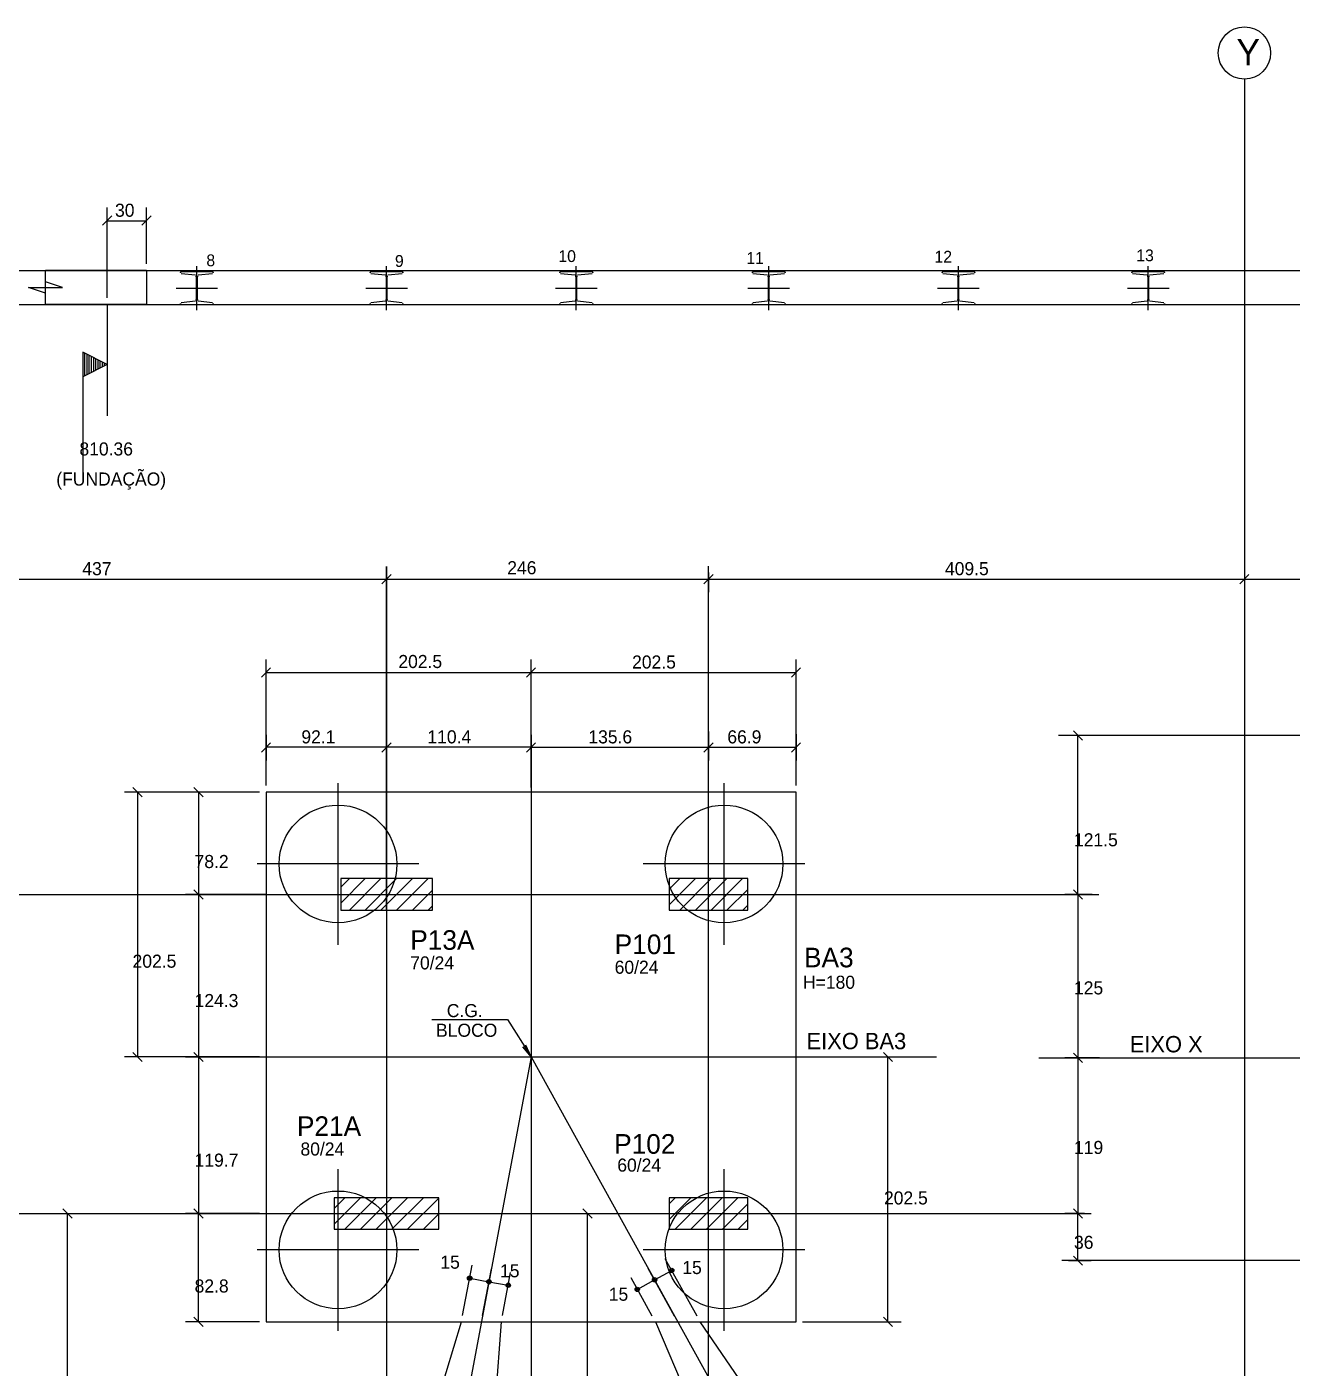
# Model space of a CAD drawing. Header units: metres. Extents: x -5 to 6148, y -6 to 3867.
# Drawn here: x 3141 to 4108, y 2473 to 3498 of the extents above; entities that cross this region are included whole.
import ezdxf

# ---------------------------------------------------------------- set-up
doc = ezdxf.new("R2010")
doc.units = ezdxf.units.M

msp = doc.modelspace()

# ---------------------------------------------------------------- linework, layer by layer
for centre, radius in [((4071.7, 3478.1), 20), ((3379.1, 2858.1), 45), ((3674.1, 2858.1), 45), ((3379.1, 2563.1), 45), ((3674.1, 2563.1), 45), ((3479.7, 2541.5), 1.67), ((3634.1, 2547.4), 1.67), ((3634.1, 2547.4), 0.83), ((3479.7, 2541.5), 0.83), ((3494.4, 2538.7), 1.67), ((3494.4, 2538.7), 1.67), ((3494.4, 2538.7), 0.83), ((3494.4, 2538.7), 0.83), ((3509.2, 2536), 1.67), ((3509.2, 2536), 0.83), ((3607.8, 2532.9), 1.67), ((3607.8, 2532.9), 0.83), ((3621, 2540.2), 1.67), ((3621, 2540.2), 1.67), ((3621, 2540.2), 0.83), ((3621, 2540.2), 0.83)]:
    msp.add_circle(centre, radius)
at = {"layer": '1', "color": 1}
for p, q in [((2135.2, 3311.9), (5280.6, 3311.9)), ((2135.2, 3285.9), (5279.1, 3285.9)), ((3379.1, 2796.2), (3379.1, 2919.9)), ((3674.1, 2796.2), (3674.1, 2919.9)), ((3440.9, 2858.1), (3317.2, 2858.1)), ((3735.9, 2858.1), (3612.2, 2858.1)), ((3379.1, 2501.2), (3379.1, 2624.9)), ((3674.1, 2501.2), (3674.1, 2624.9)), ((3440.9, 2563.1), (3317.2, 2563.1)), ((3735.9, 2563.1), (3612.2, 2563.1))]:
    msp.add_line(p, q, dxfattribs=at)
at = {"layer": '2', "color": 2}
for p, q in [((3199.2, 3346.4), (3206.3, 3353.5)), ((3229.2, 3346.4), (3236.3, 3353.5)), ((3412.7, 3072.3), (3419.7, 3079.4)), ((3412.7, 3072.3), (3419.7, 3079.4)), ((3658.7, 3072.3), (3665.7, 3079.4)), ((3658.7, 3072.3), (3665.7, 3079.4)), ((4068.2, 3072.3), (4075.2, 3079.4)), ((3320.6, 3001), (3327.6, 3008.1)), ((3523.1, 3001), (3530.1, 3008.1)), ((3523.1, 3001), (3530.1, 3008.1)), ((3725.6, 3001), (3732.6, 3008.1)), ((3948, 2952.8), (3941, 2959.9)), ((3327.6, 2950.8), (3320.6, 2943.7)), ((3419.7, 2950.8), (3412.7, 2943.7)), ((3419.7, 2950.8), (3412.7, 2943.7)), ((3523.1, 2943.7), (3530.1, 2950.8)), ((3530.1, 2950.8), (3523.1, 2943.7)), ((3658.7, 2943.7), (3665.7, 2950.8)), ((3658.7, 2943.7), (3665.7, 2950.8)), ((3725.6, 2943.7), (3732.6, 2950.8)), ((3222.3, 2916.6), (3229.4, 2909.5)), ((3269, 2916.6), (3276, 2909.5)), ((3269, 2838.4), (3276, 2831.3)), ((3269, 2838.4), (3276, 2831.3)), ((3941, 2838.4), (3948, 2831.3)), ((3948, 2831.3), (3941, 2838.4)), ((3222.3, 2714.1), (3229.4, 2707)), ((3269, 2714.1), (3276, 2707)), ((3269, 2714.1), (3276, 2707)), ((3802.9, 2707), (3795.8, 2714.1)), ((3941, 2713.4), (3948, 2706.3)), ((3941, 2713.4), (3948, 2706.3)), ((3176, 2587.3), (3168.9, 2594.4)), ((3176, 2587.3), (3168.9, 2594.4)), ((3176, 2587.3), (3168.9, 2594.4)), ((3276, 2587.3), (3269, 2594.4)), ((3269, 2594.4), (3276, 2587.3)), ((3573.2, 2587.3), (3566.1, 2594.4)), ((3573.2, 2587.3), (3566.1, 2594.4)), ((3941, 2594.4), (3948, 2587.3)), ((3948, 2587.3), (3941, 2594.4)), ((3948, 2551.3), (3941, 2558.4)), ((3276, 2504.5), (3269, 2511.6)), ((3802.9, 2504.5), (3795.8, 2511.6))]:
    msp.add_line(p, q, dxfattribs=at)
at = {"layer": '3', "color": 3}
for p, q in [((3202.7, 3285.9), (3202.7, 3200.8)), ((3202.7, 3240), (3184, 3249.4)), ((3184, 3249.4), (3184, 3157.1)), ((3185.7, 3231.4), (3185.7, 3248.5)), ((3187.3, 3232.3), (3187.3, 3247.7)), ((3189, 3233.1), (3189, 3246.8)), ((3190.7, 3233.9), (3190.7, 3246)), ((3192.4, 3234.8), (3192.4, 3245.2)), ((3194, 3235.6), (3194, 3244.3)), ((3195.7, 3236.5), (3195.7, 3243.5)), ((3197.4, 3237.3), (3197.4, 3242.7)), ((3199, 3238.1), (3199, 3241.8)), ((3200.7, 3239), (3200.7, 3241)), ((3202.7, 3240), (3184, 3230.6)), ((3526.6, 2956.8), (3526.6, 2463.3)), ((3381.2, 2840.3), (3387.8, 2846.9)), ((3381.2, 2828.2), (3399.8, 2846.9)), ((3387.8, 2822.9), (3411.8, 2846.9)), ((3399.9, 2822.9), (3423.9, 2846.9)), ((3411.9, 2822.9), (3435.9, 2846.9)), ((3423.9, 2822.9), (3447.9, 2846.9)), ((3632.2, 2838.8), (3640.2, 2846.9)), ((3632.2, 2826.8), (3652.3, 2846.9)), ((3640.3, 2822.9), (3664.3, 2846.9)), ((3652.3, 2822.9), (3676.3, 2846.9)), ((3664.3, 2822.9), (3688.3, 2846.9)), ((3435.9, 2822.9), (3451.2, 2838.1)), ((3676.3, 2822.9), (3692.2, 2838.7)), ((3447.9, 2822.9), (3451.2, 2826.1)), ((3688.4, 2822.9), (3692.2, 2826.7)), ((3262.5, 2710.6), (3836.4, 2710.6)), ((3376.2, 2594.8), (3384.2, 2602.9)), ((3376.2, 2582.8), (3396.2, 2602.9)), ((3384.3, 2578.9), (3408.3, 2602.9)), ((3396.3, 2578.9), (3420.3, 2602.9)), ((3408.3, 2578.9), (3432.3, 2602.9)), ((3420.3, 2578.9), (3444.3, 2602.9)), ((3432.3, 2578.9), (3456.2, 2602.7)), ((3632.2, 2598.4), (3636.6, 2602.9)), ((3632.2, 2586.4), (3648.7, 2602.9)), ((3636.7, 2578.9), (3660.7, 2602.9)), ((3648.7, 2578.9), (3672.7, 2602.9)), ((3660.7, 2578.9), (3684.7, 2602.9)), ((3672.8, 2578.9), (3692.2, 2598.3)), ((3444.4, 2578.9), (3456.2, 2590.7)), ((3684.8, 2578.9), (3692.2, 2586.3)), ((3379.4, 2195.9), (3473.4, 2508.1)), ((3481.1, 2195.9), (3503.9, 2508.1)), ((3621.6, 2508.1), (3754.8, 2195.9)), ((3869, 2195.9), (3655.9, 2508.1))]:
    msp.add_line(p, q, dxfattribs=at)
msp.add_lwpolyline([(3729.1, 2508.1), (3729.1, 2913.1), (3324.1, 2913.1), (3324.1, 2508.1), (3729.1, 2508.1)], dxfattribs=at)
at = {"layer": '6', "color": 6}
for p, q in [((3271.2, 3281.5), (3271.2, 3315.2)), ((3416.2, 3281.5), (3416.2, 3315.2)), ((3561.2, 3281.5), (3561.2, 3315.2)), ((3708.2, 3281.5), (3708.2, 3315.2)), ((3853.2, 3281.5), (3853.2, 3315.2)), ((3998.2, 3281.5), (3998.2, 3315.2)), ((3232.7, 3311.9), (3155.5, 3311.9)), ((3232.7, 3311.9), (3232.7, 3285.9)), ((3258.7, 3310.9), (3258.7, 3310.1)), ((3283.7, 3310.9), (3258.7, 3310.9)), ((3259.2, 3309.5), (3270.3, 3308.4)), ((3270.8, 3307.8), (3270.8, 3288.9)), ((3271.6, 3288.9), (3271.6, 3307.8)), ((3272.1, 3308.4), (3283.2, 3309.5)), ((3283.7, 3310.1), (3283.7, 3310.9)), ((3403.7, 3310.9), (3403.7, 3310.1)), ((3428.7, 3310.9), (3403.7, 3310.9)), ((3404.2, 3309.5), (3415.3, 3308.4)), ((3415.8, 3307.8), (3415.8, 3288.9)), ((3416.6, 3288.9), (3416.6, 3307.8)), ((3417.1, 3308.4), (3428.2, 3309.5)), ((3428.7, 3310.1), (3428.7, 3310.9)), ((3548.7, 3310.9), (3548.7, 3310.1)), ((3573.7, 3310.9), (3548.7, 3310.9)), ((3549.2, 3309.5), (3560.3, 3308.4)), ((3560.8, 3307.8), (3560.8, 3288.9)), ((3561.6, 3288.9), (3561.6, 3307.8)), ((3562.1, 3308.4), (3573.2, 3309.5)), ((3573.7, 3310.1), (3573.7, 3310.9)), ((3695.7, 3310.9), (3695.7, 3310.1)), ((3720.7, 3310.9), (3695.7, 3310.9)), ((3696.2, 3309.5), (3707.3, 3308.4)), ((3707.8, 3307.8), (3707.8, 3288.9)), ((3708.6, 3288.9), (3708.6, 3307.8)), ((3709.1, 3308.4), (3720.2, 3309.5)), ((3720.7, 3310.1), (3720.7, 3310.9)), ((3840.7, 3310.9), (3840.7, 3310.1)), ((3865.7, 3310.9), (3840.7, 3310.9)), ((3841.2, 3309.5), (3852.3, 3308.4)), ((3852.8, 3307.8), (3852.8, 3288.9)), ((3853.6, 3288.9), (3853.6, 3307.8)), ((3854.1, 3308.4), (3865.2, 3309.5)), ((3865.7, 3310.1), (3865.7, 3310.9)), ((3985.7, 3310.9), (3985.7, 3310.1)), ((4010.7, 3310.9), (3985.7, 3310.9)), ((3986.2, 3309.5), (3997.3, 3308.4)), ((3997.8, 3307.8), (3997.8, 3288.9)), ((3998.6, 3288.9), (3998.6, 3307.8)), ((3999.1, 3308.4), (4010.2, 3309.5)), ((4010.7, 3310.1), (4010.7, 3310.9)), ((3255.3, 3298.4), (3287.1, 3298.4)), ((3400.3, 3298.4), (3432.1, 3298.4)), ((3545.3, 3298.4), (3577.1, 3298.4)), ((3692.3, 3298.4), (3724.1, 3298.4)), ((3837.3, 3298.4), (3869.1, 3298.4)), ((3982.3, 3298.4), (4014.1, 3298.4)), ((3232.7, 3285.9), (3155.5, 3285.9)), ((3258.7, 3286.6), (3258.7, 3285.9)), ((3258.7, 3285.9), (3283.7, 3285.9)), ((3270.3, 3288.3), (3259.2, 3287.2)), ((3283.2, 3287.2), (3272.1, 3288.3)), ((3283.7, 3285.9), (3283.7, 3286.6)), ((3403.7, 3286.6), (3403.7, 3285.9)), ((3403.7, 3285.9), (3428.7, 3285.9)), ((3415.3, 3288.3), (3404.2, 3287.2)), ((3428.2, 3287.2), (3417.1, 3288.3)), ((3428.7, 3285.9), (3428.7, 3286.6)), ((3548.7, 3286.6), (3548.7, 3285.9)), ((3548.7, 3285.9), (3573.7, 3285.9)), ((3560.3, 3288.3), (3549.2, 3287.2)), ((3573.2, 3287.2), (3562.1, 3288.3)), ((3573.7, 3285.9), (3573.7, 3286.6)), ((3695.7, 3286.6), (3695.7, 3285.9)), ((3695.7, 3285.9), (3720.7, 3285.9)), ((3707.3, 3288.3), (3696.2, 3287.2)), ((3720.2, 3287.2), (3709.1, 3288.3)), ((3720.7, 3285.9), (3720.7, 3286.6)), ((3840.7, 3286.6), (3840.7, 3285.9)), ((3840.7, 3285.9), (3865.7, 3285.9)), ((3852.3, 3288.3), (3841.2, 3287.2)), ((3865.2, 3287.2), (3854.1, 3288.3)), ((3865.7, 3285.9), (3865.7, 3286.6)), ((3985.7, 3286.6), (3985.7, 3285.9)), ((3985.7, 3285.9), (4010.7, 3285.9)), ((3997.3, 3288.3), (3986.2, 3287.2)), ((4010.2, 3287.2), (3999.1, 3288.3)), ((4010.7, 3285.9), (4010.7, 3286.6))]:
    msp.add_line(p, q, dxfattribs=at)
for points in [[(3258.7, 3310.1), (3258.7, 3310.4), (3258.9, 3310.7), (3259.2, 3310.7)], [(3270.8, 3307.8), (3270.8, 3307.8), (3270.8, 3307.8), (3270.8, 3307.8), (3270.8, 3307.5), (3270.6, 3307.3), (3270.3, 3307.2)], [(3272.1, 3307.2), (3271.8, 3307.3), (3271.6, 3307.5), (3271.6, 3307.8)], [(3283.2, 3310.7), (3283.5, 3310.7), (3283.7, 3310.4), (3283.7, 3310.1)], [(3403.7, 3310.1), (3403.7, 3310.4), (3403.9, 3310.7), (3404.2, 3310.7)], [(3415.8, 3307.8), (3415.8, 3307.8), (3415.8, 3307.8), (3415.8, 3307.8), (3415.8, 3307.5), (3415.6, 3307.3), (3415.3, 3307.2)], [(3417.1, 3307.2), (3416.8, 3307.3), (3416.6, 3307.5), (3416.6, 3307.8)], [(3428.2, 3310.7), (3428.5, 3310.7), (3428.7, 3310.4), (3428.7, 3310.1)], [(3548.7, 3310.1), (3548.7, 3310.4), (3548.9, 3310.7), (3549.2, 3310.7)], [(3560.8, 3307.8), (3560.8, 3307.8), (3560.8, 3307.8), (3560.8, 3307.8), (3560.8, 3307.5), (3560.6, 3307.3), (3560.3, 3307.2)], [(3562.1, 3307.2), (3561.8, 3307.3), (3561.6, 3307.5), (3561.6, 3307.8)], [(3573.2, 3310.7), (3573.5, 3310.7), (3573.7, 3310.4), (3573.7, 3310.1)], [(3695.7, 3310.1), (3695.7, 3310.4), (3695.9, 3310.7), (3696.2, 3310.7)], [(3707.8, 3307.8), (3707.8, 3307.8), (3707.8, 3307.8), (3707.8, 3307.8), (3707.8, 3307.5), (3707.6, 3307.3), (3707.3, 3307.2)], [(3709.1, 3307.2), (3708.8, 3307.3), (3708.6, 3307.5), (3708.6, 3307.8)], [(3720.2, 3310.7), (3720.5, 3310.7), (3720.7, 3310.4), (3720.7, 3310.1)], [(3840.7, 3310.1), (3840.7, 3310.4), (3840.9, 3310.7), (3841.2, 3310.7)], [(3852.8, 3307.8), (3852.8, 3307.8), (3852.8, 3307.8), (3852.8, 3307.8), (3852.8, 3307.5), (3852.6, 3307.3), (3852.3, 3307.2)], [(3854.1, 3307.2), (3853.8, 3307.3), (3853.6, 3307.5), (3853.6, 3307.8)], [(3865.2, 3310.7), (3865.5, 3310.7), (3865.7, 3310.4), (3865.7, 3310.1)], [(3985.7, 3310.1), (3985.7, 3310.4), (3985.9, 3310.7), (3986.2, 3310.7)], [(3997.8, 3307.8), (3997.8, 3307.8), (3997.8, 3307.8), (3997.8, 3307.8), (3997.8, 3307.5), (3997.6, 3307.3), (3997.3, 3307.2)], [(3999.1, 3307.2), (3998.8, 3307.3), (3998.6, 3307.5), (3998.6, 3307.8)], [(4010.2, 3310.7), (4010.5, 3310.7), (4010.7, 3310.4), (4010.7, 3310.1)], [(3259.2, 3286), (3258.9, 3286.1), (3258.7, 3286.3), (3258.7, 3286.6)], [(3270.3, 3289.5), (3270.6, 3289.4), (3270.8, 3289.2), (3270.8, 3288.9)], [(3271.6, 3288.9), (3271.6, 3289.2), (3271.8, 3289.4), (3272.1, 3289.5)], [(3283.7, 3286.6), (3283.7, 3286.3), (3283.5, 3286.1), (3283.2, 3286)], [(3404.2, 3286), (3403.9, 3286.1), (3403.7, 3286.3), (3403.7, 3286.6)], [(3415.3, 3289.5), (3415.6, 3289.4), (3415.8, 3289.2), (3415.8, 3288.9)], [(3416.6, 3288.9), (3416.6, 3289.2), (3416.8, 3289.4), (3417.1, 3289.5)], [(3428.7, 3286.6), (3428.7, 3286.3), (3428.5, 3286.1), (3428.2, 3286)], [(3549.2, 3286), (3548.9, 3286.1), (3548.7, 3286.3), (3548.7, 3286.6)], [(3560.3, 3289.5), (3560.6, 3289.4), (3560.8, 3289.2), (3560.8, 3288.9)], [(3561.6, 3288.9), (3561.6, 3289.2), (3561.8, 3289.4), (3562.1, 3289.5)], [(3573.7, 3286.6), (3573.7, 3286.3), (3573.5, 3286.1), (3573.2, 3286)], [(3696.2, 3286), (3695.9, 3286.1), (3695.7, 3286.3), (3695.7, 3286.6)], [(3707.3, 3289.5), (3707.6, 3289.5), (3707.8, 3289.2), (3707.8, 3288.9)], [(3708.6, 3288.9), (3708.6, 3289.2), (3708.8, 3289.5), (3709.1, 3289.5)], [(3720.7, 3286.6), (3720.7, 3286.3), (3720.5, 3286.1), (3720.2, 3286)], [(3841.2, 3286), (3840.9, 3286.1), (3840.7, 3286.3), (3840.7, 3286.6)], [(3852.3, 3289.5), (3852.6, 3289.5), (3852.8, 3289.2), (3852.8, 3288.9)], [(3853.6, 3288.9), (3853.6, 3289.2), (3853.8, 3289.5), (3854.1, 3289.5)], [(3865.7, 3286.6), (3865.7, 3286.3), (3865.5, 3286.1), (3865.2, 3286)], [(3986.2, 3286), (3985.9, 3286.1), (3985.7, 3286.3), (3985.7, 3286.6)], [(3997.3, 3289.5), (3997.6, 3289.5), (3997.8, 3289.2), (3997.8, 3288.9)], [(3998.6, 3288.9), (3998.6, 3289.2), (3998.8, 3289.5), (3999.1, 3289.5)], [(4010.7, 3286.6), (4010.7, 3286.3), (4010.5, 3286.1), (4010.2, 3286)]]:
    msp.add_lwpolyline(points, dxfattribs=at)
at = {"layer": '7', "color": 7}
for points in [[(3381.2, 2822.9), (3451.2, 2822.9), (3451.2, 2846.9), (3381.2, 2846.9), (3381.2, 2822.9)], [(3632.2, 2822.9), (3692.2, 2822.9), (3692.2, 2846.9), (3632.2, 2846.9), (3632.2, 2822.9)], [(3376.2, 2578.9), (3456.2, 2578.9), (3456.2, 2602.9), (3376.2, 2602.9), (3376.2, 2578.9)], [(3632.2, 2578.9), (3692.2, 2578.9), (3692.2, 2602.9), (3632.2, 2602.9), (3632.2, 2578.9)]]:
    msp.add_lwpolyline(points, dxfattribs=at)
at = {"layer": '8', "color": 8}
msp.add_lwpolyline([(3232.7, 3285.9), (3155.5, 3285.9), (3155.5, 3311.9), (3232.7, 3311.9), (3232.7, 3285.9)], dxfattribs=at)
at = {"layer": '9', "color": 9}
for p, q in [((4071.7, 3458.1), (4071.7, 1863.6)), ((3202.7, 3290.9), (3202.7, 3359.9)), ((3232.7, 3316.9), (3232.7, 3359.9)), ((3202.7, 3349.9), (3232.7, 3349.9)), ((4071.7, 3092.1), (4071.7, 3065.9)), ((3662.2, 2429.5), (3662.2, 3085.9)), ((3662.2, 3080.9), (3662.2, 3065.9)), ((3662.2, 3080.9), (3662.2, 3065.9)), ((2979.2, 3075.9), (3416.2, 3075.9)), ((3416.2, 3075.9), (3662.2, 3075.9)), ((3662.2, 3075.9), (4071.7, 3075.9)), ((4071.7, 3075.9), (4290.2, 3075.9)), ((3324.1, 2918.1), (3324.1, 3014.5)), ((3526.6, 2916.7), (3526.6, 3014.5)), ((3729.1, 2918.1), (3729.1, 3014.5)), ((3324.1, 3004.5), (3526.6, 3004.5)), ((3526.6, 3004.5), (3729.1, 3004.5)), ((3416.2, 2983.2), (3416.2, 2937.3)), ((3416.2, 2966.4), (3416.2, 2957.3)), ((3324.1, 2956.9), (3324.1, 2937.3)), ((3526.6, 2956.8), (3526.6, 2957.3)), ((3662.2, 2959.4), (3662.2, 2937.3)), ((3729.1, 2957.3), (3729.1, 2937.3)), ((4262.7, 2956.4), (3929.6, 2956.4)), ((3944.5, 2834.9), (3944.5, 2956.4)), ((3416.2, 2947.3), (3324.1, 2947.3)), ((3526.6, 2947.3), (3416.2, 2947.3)), ((3526.6, 2952.3), (3526.6, 2937.3)), ((3526.6, 2947.3), (3662.2, 2947.3)), ((3662.2, 2947.3), (3729.1, 2947.3)), ((3319.1, 2913.1), (3215.9, 2913.1)), ((3225.9, 2913.1), (3225.9, 2710.6)), ((3319.1, 2913.1), (3262.5, 2913.1)), ((3272.5, 2913.1), (3272.5, 2834.9)), ((2860.2, 2834.9), (3456.2, 2834.9)), ((3288.3, 2834.9), (3262.5, 2834.9)), ((3323.9, 2834.9), (3262.5, 2834.9)), ((3272.5, 2834.9), (3272.5, 2710.6)), ((3456.2, 2834.9), (3960.4, 2834.9)), ((3955.4, 2834.9), (3934.5, 2834.9)), ((3944.5, 2834.9), (3944.5, 2709.9)), ((3416.2, 2827.9), (3416.2, 2120.9)), ((3319.1, 2710.6), (3215.9, 2710.6)), ((3274, 2710.6), (3262.5, 2710.6)), ((3272.5, 2710.6), (3272.5, 2590.9)), ((3526.6, 2710.6), (3416.2, 2120.9)), ((3526.6, 2710.6), (3853.2, 2120.9)), ((3793.6, 2710.6), (3809.3, 2710.6)), ((3799.3, 2508.1), (3799.3, 2710.6)), ((3914.6, 2709.9), (6027.7, 2709.9)), ((3956, 2709.9), (3934.5, 2709.9)), ((3961, 2709.9), (3934.5, 2709.9)), ((3944.5, 2709.9), (3944.5, 2590.9)), ((2834.3, 2590.9), (3533.1, 2590.9)), ((3172.5, 2351.9), (3172.5, 2590.9)), ((3319.1, 2590.9), (3262.5, 2590.9)), ((3278.7, 2590.9), (3262.5, 2590.9)), ((3272.5, 2508.1), (3272.5, 2590.9)), ((3533.1, 2590.9), (3952.4, 2590.9)), ((3559.2, 2590.9), (3579.7, 2590.9)), ((3569.7, 2170.9), (3569.7, 2590.9)), ((3949.5, 2590.9), (3934.5, 2590.9)), ((3935, 2590.9), (3954.5, 2590.9)), ((3944.5, 2554.9), (3944.5, 2590.9)), ((3653.5, 2512.4), (3629.2, 2556.2)), ((4262.7, 2554.9), (3932.2, 2554.9)), ((3937.2, 2554.9), (3954.5, 2554.9)), ((3474.3, 2513), (3481.5, 2551.3)), ((3489.6, 2513), (3496.3, 2548.6)), ((3504.9, 2513), (3511, 2545.8)), ((3636.3, 2512.4), (3616.1, 2548.9)), ((3621, 2540.2), (3634.1, 2547.4)), ((3479.7, 2541.5), (3494.4, 2538.7)), ((3494.4, 2538.7), (3509.2, 2536)), ((3619.2, 2512.4), (3603, 2541.7)), ((3607.8, 2532.9), (3621, 2540.2)), ((3319.1, 2508.1), (3262.5, 2508.1)), ((3734.1, 2508.1), (3809.3, 2508.1))]:
    msp.add_line(p, q, dxfattribs=at)
for points in [[(3155.5, 3285.9), (3155.5, 3294.5), (3142.5, 3298.9), (3168.5, 3298.9), (3155.5, 3303.2), (3155.5, 3311.9)], [(3416.2, 2822.9), (3416.2, 3085.5), (3416.2, 2822.9), (3416.2, 3085.5), (3416.2, 2822.9)], [(3450.7, 2739.2), (3508.7, 2739.2), (3526.6, 2710.6), (3520.2, 2718.3), (3526.6, 2710.6), (3522.5, 2719.7)]]:
    msp.add_lwpolyline(points, dxfattribs=at)

# ---------------------------------------------------------------- texts
at = {"layer": '2', "color": 2}
for s, p in [('30', (3208.7, 3352.9)), ('810.36', (3181.5, 3170.4)), ('(FUNDAÇÃO)', (3163.8, 3147.4)), ('437', (3183.7, 3078.9)), ('246', (3508.4, 3079.6)), ('409.5', (3842.9, 3078.9)), ('202.5', (3425.2, 3007.9)), ('202.5', (3603.8, 3007.5)), ('92.1', (3351.1, 2950.3)), ('110.4', (3447.4, 2950.3)), ('135.6', (3570.4, 2950.3)), ('66.9', (3676.6, 2950.3)), ('121.5', (3941.5, 2871.6)), ('78.2', (3269.5, 2855)), ('202.5', (3222.1, 2778.8)), ('124.3', (3269.5, 2748.7)), ('125', (3941.5, 2758.4)), ('119', (3941.5, 2636.4)), ('119.7', (3269.5, 2626.7)), ('202.5', (3796.3, 2597.8)), ('36', (3941.5, 2563.9)), ('15', (3457.3, 2548.7)), ('15', (3642.2, 2544.6)), ('15', (3502.9, 2542.1)), ('82.8', (3269.5, 2530.5)), ('15', (3586, 2524.2))]:
    msp.add_text(s, height=10, dxfattribs=at).set_placement(p)
at = {"layer": '3', "color": 3}
for s, height, p in [('8', 9, (3278.5, 3315.1)), ('9', 9, (3422.6, 3314.6)), ('10', 9, (3547.5, 3318.3)), ('11', 9, (3691.1, 3316.9)), ('12', 9, (3834.9, 3317.9)), ('13', 9, (3989.1, 3318.9)), ('BA3', 15, (3735.2, 2779.1)), ('70/24', 10, (3434.3, 2777.5)), ('60/24', 10, (3590.5, 2774.2)), ('H=180', 10, (3734.4, 2762.7)), ('C.G.', 10, (3462.2, 2741)), ('BLOCO', 10, (3454, 2726)), ('80/24', 10, (3350.4, 2635.2)), ('60/24', 10, (3592.5, 2622.9))]:
    msp.add_text(s, height=height, dxfattribs=at).set_placement(p)
at = {"layer": '4', "color": 4}
for s, p in [('P13A', (3434.3, 2792.5)), ('P101', (3590.5, 2789.2)), ('P21A', (3347.7, 2650.2)), ('P102', (3590.1, 2636.6))]:
    msp.add_text(s, height=15, dxfattribs=at).set_placement(p)
at = {"layer": '6', "color": 6}
for s, height, p in [('Y', 20, (4065.7, 3468.7)), ('EIXO BA3', 12.5, (3737.1, 2716.5)), ('EIXO X', 12.5, (3984.1, 2714.1))]:
    msp.add_text(s, height=height, dxfattribs=at).set_placement(p)

doc.saveas('drawing.dxf')
